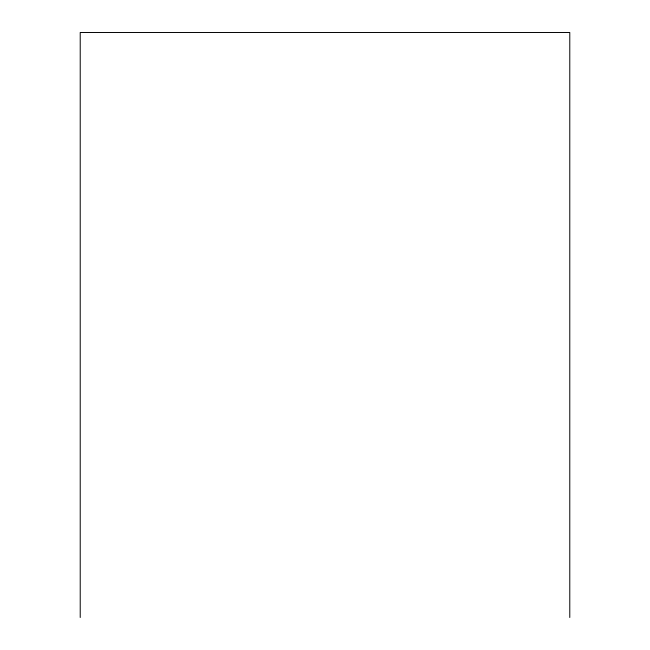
<?xml version="1.0" encoding="UTF-8"?>
<svg xmlns="http://www.w3.org/2000/svg" width="650" height="650" viewBox="0 0 650 650"><rect width="100%" height="100%" fill="white"/><g stroke="black" fill="none" stroke-linecap="round" stroke-linejoin="round"><path stroke-width="0.97" d="M569.782 617.5L569.782 32.5L80.218 32.5L80.218 617.5"/></g></svg>
